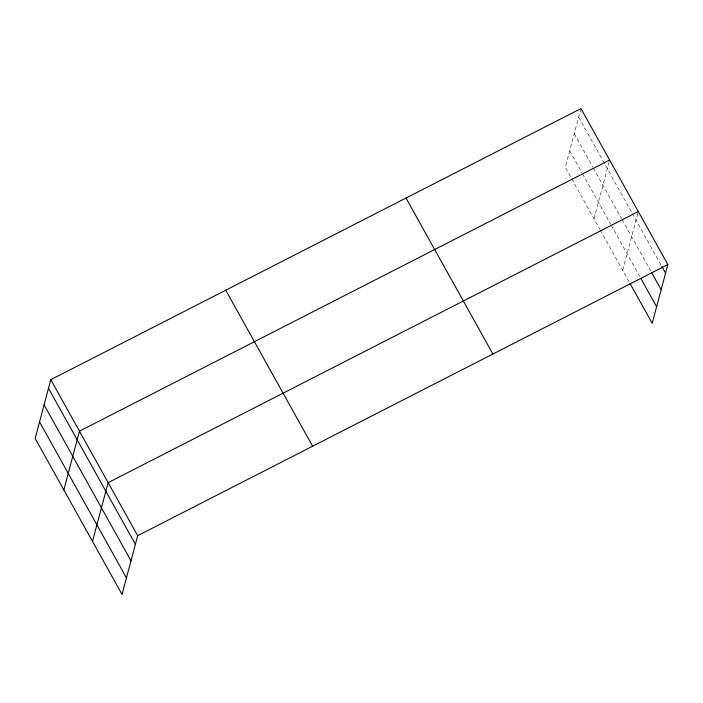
<?xml version="1.0" encoding="UTF-8"?>
<svg xmlns="http://www.w3.org/2000/svg" width="703" height="703" viewBox="0 0 703 703"><rect width="100%" height="100%" fill="white"/><g stroke="black" fill="none" stroke-linecap="round" stroke-linejoin="round"><path stroke-width="0.53" stroke-dasharray="3.52 2.64" d="M580.959 108.578L565.326 167.314L571.17 177.797M594 218.791L609.378 161.005M622.682 270.268L638.306 211.533M578.674 117.173L631.769 212.499M632.305 213.448L661.347 265.585M574.272 133.719L592.857 167.086M593.385 168.035L621.531 218.563M622.058 219.512L651.136 271.718M569.729 150.767L581.943 172.692M582.479 173.641L610.617 224.169M611.153 225.118L639.739 276.455M571.706 178.755L599.844 229.275M600.38 230.233L629.009 281.631"/><path stroke-width="1.05" d="M50.783 379.69L35.15 438.435L122.041 594.422L137.674 535.686L50.783 379.69L580.959 108.578L667.85 264.565L652.217 323.31L630.064 283.529M63.824 489.912L79.457 431.167L609.633 160.056M92.497 541.389L108.13 482.645L638.306 211.533M137.674 535.686L667.85 264.565M661.875 266.534L665.565 273.159M651.663 272.659L661.163 289.706M640.793 278.344L656.628 306.763M406 198.044L492.891 354.04M225.742 290.225L312.633 446.22M48.489 388.284L135.38 544.28M44.087 404.831L130.978 560.827M39.553 421.888L126.443 577.875"/></g></svg>
